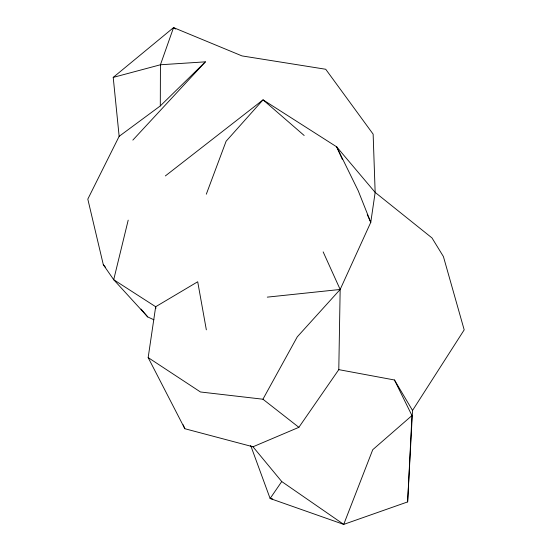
<?xml version="1.0" encoding="UTF-8"?>
<svg xmlns="http://www.w3.org/2000/svg" width="552" height="552" viewBox="0 0 552 552"><rect width="100%" height="100%" fill="white"/><g stroke="black" fill="none" stroke-linecap="round" stroke-linejoin="round"><path stroke-width="0.83" d="M153.932 319.808L147.736 316.938L113.705 279.712L103.314 264.712L87.809 199.127L119.149 136.33L160.301 105.922L160.432 64.77L173.556 27.6L241.99 55.911L325.721 69.262L373.138 134.15L375.16 192.4L370.772 222.339L340.163 289.469L297.266 336.858L262.938 399.213L200.466 391.982L148.164 357.592L155.678 306.733L197.706 281.768L206.344 329.834M148.164 357.592L184.83 428.718L252.988 446.789L298.873 427.324L338.79 369.64L340.163 289.469L323.155 251.884M250.663 445.436L270.121 498.504L343.717 524.4L407.638 501.913L411.964 415.566L394.466 379.99L338.79 369.64M407.638 501.913L412.537 410.46L464.191 329.861L443.415 256.563L431.995 237.94L375.16 192.4L336.672 146.839L263.056 99.85L165.365 175.922M128.195 220.158L113.705 279.712L155.678 306.733L155.905 308.43M206.31 194.2L226.106 141.229L263.056 99.85L304.173 135.495M252.988 446.789L281.741 481.551L270.121 498.504L272.667 498.96M132.846 140.098L205.392 61.838L160.432 64.77L113.215 77.397L119.149 136.33M160.301 105.922L205.392 61.838M411.964 415.566L372.752 449.701L343.717 524.4L281.741 481.551M113.215 77.397L173.556 27.6L175.702 29.028M267.292 297.135L340.163 289.469M262.938 399.213L298.873 427.324M103.314 264.712L105.535 267.32M141.07 309.099L147.736 316.938M394.466 379.99L412.537 410.46M342.295 159.293L336.672 146.839L358.213 190.764L370.772 222.339L367.252 214.555M183.174 424.798L184.83 428.718"/></g></svg>
